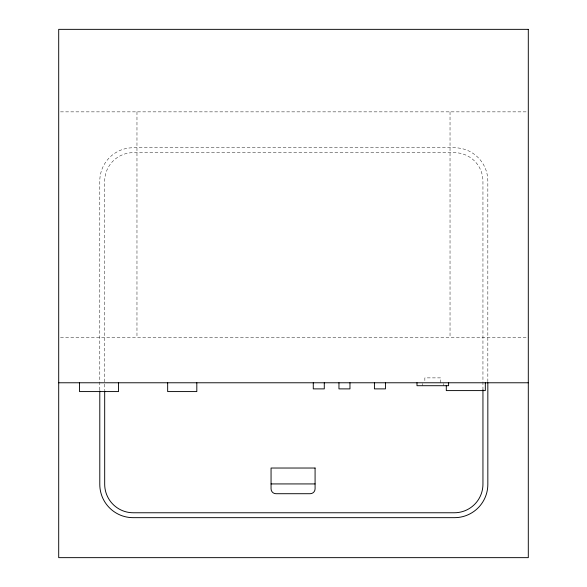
<?xml version="1.0" encoding="UTF-8"?>
<svg xmlns="http://www.w3.org/2000/svg" width="587" height="587" viewBox="0 0 587 587"><rect width="100%" height="100%" fill="white"/><g stroke="black" fill="none" stroke-linecap="round" stroke-linejoin="round"><path stroke-width="0.44" stroke-dasharray="2.94 2.2" d="M60.52 111.86L526.48 111.86M60.52 337.32L528.3 337.32M487.834 381.733L487.834 181.082A33.312 33.312 0 0 0 454.521 147.77L133.102 147.77A33.312 33.312 0 0 0 99.79 181.082L99.79 389.973M482.947 389.915L482.947 181.244A28.58 28.58 0 0 0 454.36 152.664L133.264 152.664A28.58 28.58 0 0 0 104.684 181.244L104.684 389.915M450.031 111.86L450.031 337.32M443.376 383.509L443.376 385.71M440.749 382.775L440.749 377.881L424.849 377.881L424.849 381.961M422.222 383.509L422.222 385.71M136.969 111.86L136.969 337.32"/><path stroke-width="0.88" d="M58.7 382.775L528.3 382.775M271.055 483.93L315.08 483.93M487.834 382.643L487.834 484.341A33.312 33.312 0 0 1 454.521 517.661L133.102 517.661A33.312 33.312 0 0 1 99.79 484.341L99.79 390.891M485.324 382.775L485.324 390.597L446.296 390.597L446.296 385.38M482.947 389.915L482.947 484.187A28.58 28.58 0 0 1 454.36 512.767L133.264 512.767A28.58 28.58 0 0 1 104.684 484.187L104.684 390.832M448.607 382.775L448.607 385.71L416.99 385.71L416.99 382.775M385.432 382.775L385.432 388.887L374.425 388.887L374.425 382.775M349.962 382.775L349.962 388.887L338.956 388.887L338.956 382.775M324.281 382.775L324.281 388.887L313.275 388.887L313.275 382.775M196.814 382.775L196.814 391.58L167.662 391.58L167.662 382.775M118.523 382.775L118.523 391.58L79.516 391.58L79.516 382.775M528.3 29.35L58.7 29.35L58.7 557.65L528.3 557.65L528.3 29.35M315.08 468.03L271.055 468.03L271.055 488.824A4.894 4.894 0 0 0 275.949 493.711L310.193 493.711A4.894 4.894 0 0 0 315.08 488.824L315.08 468.03"/></g></svg>
